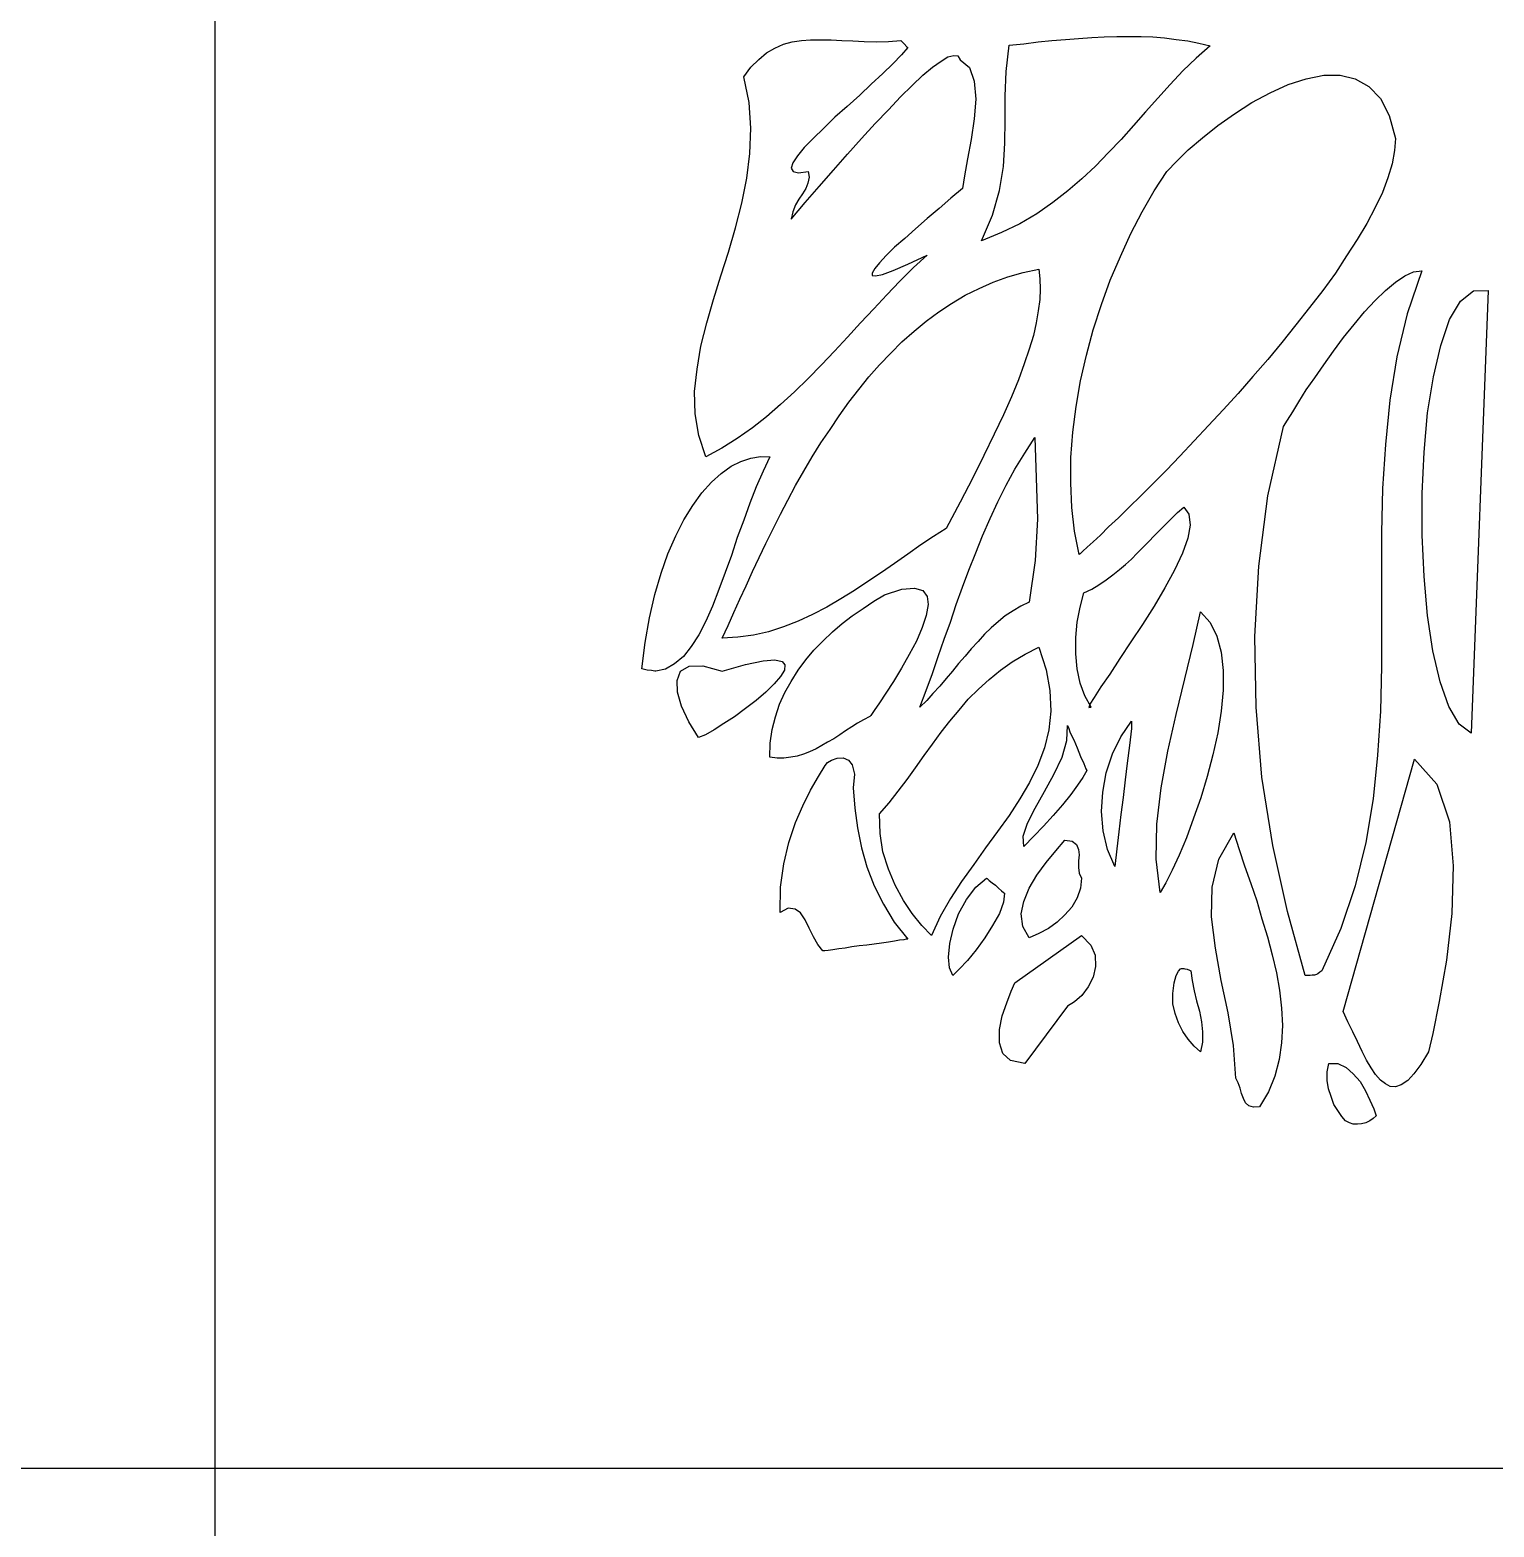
# Model space of a CAD drawing. Header units: millimetres. Extents: x -4017 to 59953, y -688 to 66564.
# Drawn here: x 46100 to 47250, y 11690 to 12865 of the extents above; entities that cross this region are included whole.
import ezdxf

# ---------------------------------------------------------------- set-up
doc = ezdxf.new("R2010")
doc.units = ezdxf.units.MM
doc.layers.add('www.cad-blocks.net', color=7, linetype='Continuous')

# ---------------------------------------------------------------- blocks, each defined once
blk = doc.blocks.new('A$C516926BB')
for p, q in [((48.7041, 38.5194), (48.7041, 0)), ((0, 2.361), (60.3118, 2.361))]:
    blk.add_line(p, q)
blk = doc.blocks.new('A$C12A9118A')
for p, q in [((0.3076, 0.8553), (0.3141, 0.8591)), ((0.3141, 0.8591), (0.3209, 0.8622)), ((0.3209, 0.8622), (0.3278, 0.8641)), ((0.3278, 0.8641), (0.335, 0.8652)), ((0.335, 0.8652), (0.3423, 0.8656)), ((0.3423, 0.8656), (0.3503, 0.8656)), ((0.3503, 0.8656), (0.3583, 0.8656)), ((0.3583, 0.8656), (0.3667, 0.8652)), ((0.3667, 0.8652), (0.3754, 0.8648)), ((0.3754, 0.8648), (0.3842, 0.8644)), ((0.3842, 0.8644), (0.3937, 0.8641)), ((0.3937, 0.8641), (0.4033, 0.8644)), ((0.4033, 0.8644), (0.4132, 0.8652)), ((0.4132, 0.8652), (0.4139, 0.8644)), ((0.4185, 0.8595), (0.4135, 0.8538)), ((0.4139, 0.8644), (0.4158, 0.8625)), ((0.4158, 0.8625), (0.4177, 0.8602)), ((0.4177, 0.8602), (0.4185, 0.8595)), ((0.4959, 0.8408), (0.4982, 0.8614)), ((0.4982, 0.8614), (0.5096, 0.8625)), ((0.5096, 0.8625), (0.521, 0.8641)), ((0.521, 0.8641), (0.5317, 0.8652)), ((0.5317, 0.8652), (0.5424, 0.866)), ((0.5424, 0.866), (0.5527, 0.8667)), ((0.5527, 0.8667), (0.563, 0.8675)), ((0.563, 0.8675), (0.5729, 0.8679)), ((0.5729, 0.8679), (0.5828, 0.8683)), ((0.5828, 0.8683), (0.5923, 0.8683)), ((0.5923, 0.8683), (0.6018, 0.8683)), ((0.6018, 0.8683), (0.611, 0.8679)), ((0.611, 0.8679), (0.6201, 0.8671)), ((0.6201, 0.8671), (0.6293, 0.866)), ((0.6293, 0.866), (0.6384, 0.8648)), ((0.6384, 0.8648), (0.6472, 0.8629)), ((0.656, 0.861), (0.6449, 0.8511)), ((0.6472, 0.8629), (0.656, 0.861)), ((0.2954, 0.8442), (0.3015, 0.8503)), ((0.3015, 0.8503), (0.3076, 0.8553)), ((0.4067, 0.8469), (0.3991, 0.8393)), ((0.4135, 0.8538), (0.4067, 0.8469)), ((0.4379, 0.8442), (0.4448, 0.8488)), ((0.4448, 0.8488), (0.4501, 0.8522)), ((0.4501, 0.8522), (0.4547, 0.8534)), ((0.4547, 0.8534), (0.4578, 0.853)), ((0.4578, 0.853), (0.4597, 0.85)), ((0.4597, 0.85), (0.4669, 0.8439)), ((0.6449, 0.8511), (0.6346, 0.8412)), ((0.2897, 0.8366), (0.2954, 0.8442)), ((0.2939, 0.8164), (0.2897, 0.8366)), ((0.3991, 0.8393), (0.3899, 0.8309)), ((0.4219, 0.8298), (0.4303, 0.8378)), ((0.4303, 0.8378), (0.4379, 0.8442)), ((0.4669, 0.8439), (0.4707, 0.8332)), ((0.4951, 0.8214), (0.4959, 0.8408)), ((0.6346, 0.8412), (0.6247, 0.8305)), ((0.7173, 0.8305), (0.7314, 0.8351)), ((0.7314, 0.8351), (0.7452, 0.8378)), ((0.7452, 0.8378), (0.7581, 0.8378)), ((0.7581, 0.8378), (0.7699, 0.8351)), ((0.7699, 0.8351), (0.7806, 0.829)), ((0.3899, 0.8309), (0.3808, 0.8221)), ((0.4128, 0.821), (0.4219, 0.8298)), ((0.4707, 0.8332), (0.4719, 0.8191)), ((0.6247, 0.8305), (0.6148, 0.8199)), ((0.6887, 0.8164), (0.7032, 0.824)), ((0.7032, 0.824), (0.7173, 0.8305)), ((0.7806, 0.829), (0.7898, 0.8195)), ((0.2954, 0.7962), (0.2939, 0.8164)), ((0.3709, 0.8134), (0.3613, 0.805)), ((0.3808, 0.8221), (0.3709, 0.8134)), ((0.4033, 0.8107), (0.4128, 0.821)), ((0.4719, 0.8191), (0.4707, 0.8035)), ((0.4951, 0.8027), (0.4951, 0.8214)), ((0.6148, 0.8199), (0.6053, 0.8092)), ((0.675, 0.8076), (0.6887, 0.8164)), ((0.7898, 0.8195), (0.7966, 0.8061)), ((0.3613, 0.805), (0.3526, 0.7962)), ((0.3823, 0.7882), (0.393, 0.8)), ((0.393, 0.8), (0.4033, 0.8107)), ((0.4707, 0.8035), (0.4684, 0.7875)), ((0.4947, 0.7844), (0.4951, 0.8027)), ((0.6053, 0.8092), (0.5957, 0.7985)), ((0.6621, 0.7985), (0.675, 0.8076)), ((0.7966, 0.8061), (0.8016, 0.7882)), ((0.2946, 0.7764), (0.2954, 0.7962)), ((0.3442, 0.7882), (0.3373, 0.781)), ((0.3526, 0.7962), (0.3442, 0.7882)), ((0.3712, 0.776), (0.3823, 0.7882)), ((0.4684, 0.7875), (0.4654, 0.7722)), ((0.5862, 0.7875), (0.5763, 0.7772)), ((0.5957, 0.7985), (0.5862, 0.7875)), ((0.6388, 0.7794), (0.6499, 0.7886)), ((0.6499, 0.7886), (0.6621, 0.7985)), ((0.8016, 0.7882), (0.8008, 0.7787)), ((0.2923, 0.757), (0.2946, 0.7764)), ((0.3373, 0.781), (0.332, 0.7745)), ((0.3602, 0.7634), (0.3712, 0.776)), ((0.4936, 0.7661), (0.4947, 0.7844)), ((0.5763, 0.7772), (0.566, 0.7665)), ((0.6297, 0.7703), (0.6388, 0.7794)), ((0.8008, 0.7787), (0.7989, 0.7684)), ((0.3282, 0.7692), (0.327, 0.765)), ((0.327, 0.765), (0.3285, 0.7623)), ((0.332, 0.7745), (0.3282, 0.7692)), ((0.4654, 0.7722), (0.4631, 0.7589)), ((0.4905, 0.7474), (0.4936, 0.7661)), ((0.566, 0.7665), (0.5553, 0.7566)), ((0.622, 0.7623), (0.6297, 0.7703)), ((0.7989, 0.7684), (0.7955, 0.7573)), ((0.2882, 0.7375), (0.2923, 0.757)), ((0.3285, 0.7623), (0.3327, 0.7611)), ((0.3327, 0.7611), (0.3404, 0.7623)), ((0.34, 0.7531), (0.3385, 0.7489)), ((0.3411, 0.7577), (0.34, 0.7531)), ((0.3404, 0.7623), (0.3411, 0.7577)), ((0.3491, 0.7505), (0.3602, 0.7634)), ((0.4631, 0.7589), (0.4616, 0.7489)), ((0.5553, 0.7566), (0.5443, 0.747)), ((0.6121, 0.747), (0.622, 0.7623)), ((0.7955, 0.7573), (0.7913, 0.7459)), ((0.3331, 0.7406), (0.3304, 0.736)), ((0.3358, 0.7448), (0.3331, 0.7406)), ((0.3385, 0.7489), (0.3358, 0.7448)), ((0.3381, 0.7379), (0.3491, 0.7505)), ((0.4524, 0.7413), (0.4433, 0.7333)), ((0.4616, 0.7489), (0.4524, 0.7413)), ((0.4852, 0.728), (0.4905, 0.7474)), ((0.5443, 0.747), (0.5325, 0.7379)), ((0.6026, 0.7307), (0.6121, 0.747)), ((0.7913, 0.7459), (0.7856, 0.7341)), ((0.2832, 0.7181), (0.2882, 0.7375)), ((0.327, 0.7249), (0.3381, 0.7379)), ((0.3282, 0.7307), (0.327, 0.7249)), ((0.3304, 0.736), (0.3282, 0.7307)), ((0.4433, 0.7333), (0.4338, 0.7253)), ((0.5199, 0.7291), (0.5066, 0.7211)), ((0.5325, 0.7379), (0.5199, 0.7291)), ((0.5938, 0.7135), (0.6026, 0.7307)), ((0.7856, 0.7341), (0.7791, 0.7215)), ((0.2779, 0.699), (0.2832, 0.7181)), ((0.4246, 0.7173), (0.4162, 0.7097)), ((0.4338, 0.7253), (0.4246, 0.7173)), ((0.4764, 0.7078), (0.4852, 0.728)), ((0.5066, 0.7211), (0.4921, 0.7143)), ((0.7791, 0.7215), (0.7715, 0.7089)), ((0.4162, 0.7097), (0.4082, 0.7028)), ((0.4921, 0.7143), (0.4764, 0.7078)), ((0.5855, 0.6956), (0.5938, 0.7135)), ((0.7715, 0.7089), (0.7631, 0.696)), ((0.2718, 0.6804), (0.2779, 0.699)), ((0.4017, 0.6964), (0.3964, 0.6906)), ((0.4082, 0.7028), (0.4017, 0.6964)), ((0.4185, 0.6895), (0.4338, 0.6967)), ((0.4338, 0.6967), (0.4231, 0.6868)), ((0.5774, 0.6769), (0.5855, 0.6956)), ((0.7631, 0.696), (0.7543, 0.6826)), ((0.3926, 0.6861), (0.3907, 0.6826)), ((0.3907, 0.6826), (0.3907, 0.6807)), ((0.3964, 0.6906), (0.3926, 0.6861)), ((0.3987, 0.6815), (0.4071, 0.6845)), ((0.4071, 0.6845), (0.4185, 0.6895)), ((0.4231, 0.6868), (0.4124, 0.6762)), ((0.497, 0.6796), (0.5092, 0.683)), ((0.5092, 0.683), (0.5214, 0.6857)), ((0.5214, 0.6857), (0.5222, 0.6781)), ((0.7543, 0.6826), (0.7444, 0.6689)), ((0.8088, 0.6804), (0.8157, 0.6834)), ((0.8221, 0.6842), (0.8107, 0.6506)), ((0.8157, 0.6834), (0.8221, 0.6842)), ((0.266, 0.6617), (0.2718, 0.6804)), ((0.3907, 0.6807), (0.3933, 0.6804)), ((0.3933, 0.6804), (0.3987, 0.6815)), ((0.4124, 0.6762), (0.4021, 0.6655)), ((0.4635, 0.6651), (0.4745, 0.6704)), ((0.4745, 0.6704), (0.4856, 0.6754)), ((0.4856, 0.6754), (0.497, 0.6796)), ((0.5222, 0.6781), (0.5226, 0.67)), ((0.5226, 0.67), (0.5222, 0.6617)), ((0.5706, 0.6579), (0.5774, 0.6769)), ((0.7936, 0.6689), (0.8016, 0.6754)), ((0.8016, 0.6754), (0.8088, 0.6804)), ((0.2607, 0.6434), (0.266, 0.6617)), ((0.4021, 0.6655), (0.3918, 0.6544)), ((0.4429, 0.6521), (0.4528, 0.6586)), ((0.4528, 0.6586), (0.4635, 0.6651)), ((0.5222, 0.6617), (0.521, 0.6529)), ((0.7444, 0.6689), (0.7341, 0.6556)), ((0.7772, 0.6521), (0.7856, 0.6609)), ((0.7856, 0.6609), (0.7936, 0.6689)), ((0.8439, 0.646), (0.8526, 0.6605)), ((0.8526, 0.6605), (0.8629, 0.6685)), ((0.8744, 0.6689), (0.861, 0.3213)), ((0.8629, 0.6685), (0.8744, 0.6689)), ((0.3918, 0.6544), (0.3815, 0.6434)), ((0.433, 0.6449), (0.4429, 0.6521)), ((0.521, 0.6529), (0.5195, 0.6434)), ((0.5641, 0.638), (0.5706, 0.6579)), ((0.7341, 0.6556), (0.7234, 0.6418)), ((0.7692, 0.6422), (0.7772, 0.6521)), ((0.8107, 0.6506), (0.8027, 0.6167)), ((0.2561, 0.6251), (0.2607, 0.6434)), ((0.3815, 0.6434), (0.3712, 0.6323)), ((0.4139, 0.6285), (0.4235, 0.6369)), ((0.4235, 0.6369), (0.433, 0.6449)), ((0.5195, 0.6434), (0.5172, 0.6335)), ((0.5588, 0.6182), (0.5641, 0.638)), ((0.7234, 0.6418), (0.7124, 0.6281)), ((0.7608, 0.6319), (0.7692, 0.6422)), ((0.837, 0.6258), (0.8439, 0.646)), ((0.2531, 0.6072), (0.2561, 0.6251)), ((0.3712, 0.6323), (0.3609, 0.6213)), ((0.4052, 0.6197), (0.4139, 0.6285)), ((0.5138, 0.6228), (0.51, 0.6114)), ((0.5172, 0.6335), (0.5138, 0.6228)), ((0.7124, 0.6281), (0.7013, 0.6148)), ((0.7528, 0.6213), (0.7608, 0.6319)), ((0.8313, 0.6011), (0.837, 0.6258)), ((0.3609, 0.6213), (0.3507, 0.6106)), ((0.3964, 0.6106), (0.4052, 0.6197)), ((0.51, 0.6114), (0.5054, 0.5988)), ((0.5542, 0.598), (0.5588, 0.6182)), ((0.7013, 0.6148), (0.6895, 0.6015)), ((0.7452, 0.6106), (0.7528, 0.6213)), ((0.8027, 0.6167), (0.797, 0.5828)), ((0.2512, 0.5896), (0.2531, 0.6072)), ((0.3404, 0.5999), (0.3297, 0.5893)), ((0.3507, 0.6106), (0.3404, 0.5999)), ((0.38, 0.5912), (0.388, 0.6011)), ((0.388, 0.6011), (0.3964, 0.6106)), ((0.6895, 0.6015), (0.6781, 0.5881)), ((0.7314, 0.5908), (0.7383, 0.6003)), ((0.7383, 0.6003), (0.7452, 0.6106)), ((0.8267, 0.5729), (0.8313, 0.6011)), ((0.2516, 0.5721), (0.2512, 0.5896)), ((0.3297, 0.5893), (0.3186, 0.5793)), ((0.3724, 0.5812), (0.38, 0.5912)), ((0.5054, 0.5988), (0.5001, 0.5854)), ((0.5508, 0.5778), (0.5542, 0.598)), ((0.6781, 0.5881), (0.6663, 0.5751)), ((0.7257, 0.5816), (0.7314, 0.5908)), ((0.3186, 0.5793), (0.3076, 0.5698)), ((0.3648, 0.5706), (0.3724, 0.5812)), ((0.5001, 0.5854), (0.4936, 0.5713)), ((0.5481, 0.5576), (0.5508, 0.5778)), ((0.7208, 0.5736), (0.7257, 0.5816)), ((0.797, 0.5828), (0.7936, 0.5481)), ((0.2546, 0.555), (0.2516, 0.5721)), ((0.3076, 0.5698), (0.2965, 0.561)), ((0.3575, 0.5599), (0.3648, 0.5706)), ((0.4936, 0.5713), (0.4863, 0.5561)), ((0.6663, 0.5751), (0.6548, 0.5629)), ((0.7135, 0.5622), (0.7166, 0.5671)), ((0.7166, 0.5671), (0.7208, 0.5736)), ((0.824, 0.542), (0.8267, 0.5729)), ((0.26, 0.5382), (0.2546, 0.555)), ((0.2847, 0.5527), (0.2725, 0.545)), ((0.2965, 0.561), (0.2847, 0.5527)), ((0.3503, 0.5492), (0.3575, 0.5599)), ((0.4863, 0.5561), (0.4784, 0.5393)), ((0.5104, 0.5412), (0.5184, 0.5534)), ((0.5184, 0.5534), (0.5195, 0.5218)), ((0.5466, 0.5378), (0.5481, 0.5576)), ((0.6548, 0.5629), (0.6434, 0.5508)), ((0.7013, 0.5077), (0.7135, 0.5622)), ((0.2725, 0.545), (0.26, 0.5382)), ((0.3434, 0.5382), (0.3503, 0.5492)), ((0.5027, 0.5286), (0.5104, 0.5412)), ((0.6434, 0.5508), (0.6323, 0.5389)), ((0.7936, 0.5481), (0.7913, 0.5134)), ((0.8225, 0.5096), (0.824, 0.542)), ((0.2721, 0.5252), (0.2798, 0.5309)), ((0.2798, 0.5309), (0.2874, 0.5347)), ((0.2874, 0.5347), (0.2954, 0.5374)), ((0.2954, 0.5374), (0.303, 0.5386)), ((0.303, 0.5386), (0.3103, 0.5382)), ((0.3103, 0.5382), (0.3049, 0.5271)), ((0.3369, 0.5271), (0.3434, 0.5382)), ((0.4784, 0.5393), (0.4696, 0.5218)), ((0.5466, 0.518), (0.5466, 0.5378)), ((0.6323, 0.5389), (0.6217, 0.5279)), ((0.2569, 0.51), (0.2645, 0.5184)), ((0.2645, 0.5184), (0.2721, 0.5252)), ((0.3049, 0.5271), (0.2996, 0.5149)), ((0.3304, 0.5157), (0.3369, 0.5271)), ((0.4696, 0.5218), (0.4597, 0.5027)), ((0.4959, 0.5161), (0.5027, 0.5286)), ((0.5195, 0.5218), (0.5203, 0.4894)), ((0.5473, 0.4985), (0.5466, 0.518)), ((0.6114, 0.5176), (0.6015, 0.5077)), ((0.6217, 0.5279), (0.6114, 0.5176)), ((0.2497, 0.5001), (0.2569, 0.51)), ((0.2996, 0.5149), (0.2946, 0.502)), ((0.3244, 0.5043), (0.3304, 0.5157)), ((0.4894, 0.5031), (0.4959, 0.5161)), ((0.6015, 0.5077), (0.5923, 0.4989)), ((0.6941, 0.4524), (0.7013, 0.5077)), ((0.7913, 0.5134), (0.7905, 0.4787)), ((0.8225, 0.4768), (0.8225, 0.5096)), ((0.2428, 0.489), (0.2497, 0.5001)), ((0.2946, 0.502), (0.2897, 0.4886)), ((0.3186, 0.4932), (0.3244, 0.5043)), ((0.4597, 0.5027), (0.4486, 0.4821)), ((0.4833, 0.4898), (0.4894, 0.5031)), ((0.5496, 0.4799), (0.5473, 0.4985)), ((0.5923, 0.4989), (0.5839, 0.4905)), ((0.6258, 0.4902), (0.6304, 0.4947)), ((0.6304, 0.4947), (0.6354, 0.4989)), ((0.6354, 0.4989), (0.6392, 0.4932)), ((0.2363, 0.4764), (0.2428, 0.489)), ((0.2897, 0.4886), (0.2847, 0.4749)), ((0.3129, 0.4818), (0.3186, 0.4932)), ((0.4486, 0.4821), (0.4387, 0.4757)), ((0.4772, 0.4764), (0.4833, 0.4898)), ((0.5203, 0.4894), (0.5187, 0.457)), ((0.5763, 0.4833), (0.5698, 0.4768)), ((0.5839, 0.4905), (0.5763, 0.4833)), ((0.6167, 0.481), (0.6213, 0.4856)), ((0.6213, 0.4856), (0.6258, 0.4902)), ((0.6403, 0.4848), (0.6384, 0.4745)), ((0.6392, 0.4932), (0.6403, 0.4848)), ((0.2302, 0.4623), (0.2363, 0.4764)), ((0.2847, 0.4749), (0.2801, 0.4608)), ((0.3019, 0.4593), (0.3072, 0.4703)), ((0.3072, 0.4703), (0.3129, 0.4818)), ((0.4387, 0.4757), (0.4288, 0.4692)), ((0.4719, 0.4631), (0.4772, 0.4764)), ((0.5531, 0.4616), (0.5496, 0.4799)), ((0.5641, 0.4715), (0.5595, 0.4673)), ((0.5698, 0.4768), (0.5641, 0.4715)), ((0.6034, 0.4673), (0.6079, 0.4719)), ((0.6079, 0.4719), (0.6121, 0.4764)), ((0.6121, 0.4764), (0.6167, 0.481)), ((0.6384, 0.4745), (0.6342, 0.4627)), ((0.7905, 0.4787), (0.7905, 0.4437)), ((0.824, 0.4444), (0.8225, 0.4768)), ((0.2249, 0.4471), (0.2302, 0.4623)), ((0.2801, 0.4608), (0.2752, 0.4475)), ((0.2965, 0.4482), (0.3019, 0.4593)), ((0.4185, 0.462), (0.4082, 0.4547)), ((0.4288, 0.4692), (0.4185, 0.462)), ((0.4665, 0.4494), (0.4719, 0.4631)), ((0.5538, 0.4623), (0.5531, 0.4616)), ((0.5561, 0.4642), (0.5538, 0.4623)), ((0.5595, 0.4673), (0.5561, 0.4642)), ((0.5942, 0.4581), (0.5988, 0.4627)), ((0.5988, 0.4627), (0.6034, 0.4673)), ((0.6342, 0.4627), (0.6281, 0.4494)), ((0.2199, 0.4303), (0.2249, 0.4471)), ((0.2752, 0.4475), (0.2702, 0.4341)), ((0.2916, 0.4372), (0.2965, 0.4482)), ((0.3979, 0.4475), (0.3873, 0.4406)), ((0.4082, 0.4547), (0.3979, 0.4475)), ((0.4616, 0.436), (0.4665, 0.4494)), ((0.5187, 0.457), (0.5138, 0.4242)), ((0.5797, 0.4456), (0.5847, 0.4498)), ((0.5847, 0.4498), (0.5896, 0.4539)), ((0.5896, 0.4539), (0.5942, 0.4581)), ((0.6281, 0.4494), (0.6205, 0.4356)), ((0.691, 0.3972), (0.6941, 0.4524)), ((0.2866, 0.4265), (0.2916, 0.4372)), ((0.3873, 0.4406), (0.3766, 0.4334)), ((0.4139, 0.4345), (0.4238, 0.4353)), ((0.4238, 0.4353), (0.4303, 0.4334)), ((0.4566, 0.4223), (0.4616, 0.436)), ((0.563, 0.4345), (0.5687, 0.4379)), ((0.5687, 0.4379), (0.5744, 0.4417)), ((0.5744, 0.4417), (0.5797, 0.4456)), ((0.6205, 0.4356), (0.6121, 0.4212)), ((0.7905, 0.4437), (0.7905, 0.409)), ((0.8267, 0.4139), (0.824, 0.4444)), ((0.2157, 0.412), (0.2199, 0.4303)), ((0.2702, 0.4341), (0.2653, 0.4212)), ((0.282, 0.4162), (0.2866, 0.4265)), ((0.3659, 0.4269), (0.3549, 0.4204)), ((0.3766, 0.4334), (0.3659, 0.4269)), ((0.3834, 0.4193), (0.3918, 0.425)), ((0.3918, 0.425), (0.4002, 0.4299)), ((0.4002, 0.4299), (0.4139, 0.4345)), ((0.4303, 0.4334), (0.4338, 0.4288)), ((0.4338, 0.4288), (0.4345, 0.4223)), ((0.5138, 0.4242), (0.5073, 0.4212)), ((0.5538, 0.4204), (0.5569, 0.4315)), ((0.5569, 0.4315), (0.563, 0.4345)), ((0.2123, 0.3926), (0.2157, 0.412)), ((0.2653, 0.4212), (0.26, 0.4093)), ((0.2775, 0.4059), (0.282, 0.4162)), ((0.3438, 0.4147), (0.3324, 0.4093)), ((0.3549, 0.4204), (0.3438, 0.4147)), ((0.3671, 0.4074), (0.375, 0.4135)), ((0.375, 0.4135), (0.3834, 0.4193)), ((0.433, 0.4139), (0.4299, 0.4044)), ((0.4345, 0.4223), (0.433, 0.4139)), ((0.452, 0.4086), (0.4566, 0.4223)), ((0.4951, 0.4135), (0.4898, 0.409)), ((0.5012, 0.4174), (0.4951, 0.4135)), ((0.5073, 0.4212), (0.5012, 0.4174)), ((0.5515, 0.4086), (0.5538, 0.4204)), ((0.6121, 0.4212), (0.603, 0.4067)), ((0.6426, 0.391), (0.6483, 0.4166)), ((0.6483, 0.4166), (0.656, 0.4082)), ((0.8309, 0.3861), (0.8267, 0.4139)), ((0.26, 0.4093), (0.2546, 0.3987)), ((0.2729, 0.396), (0.2775, 0.4059)), ((0.3091, 0.401), (0.2973, 0.3983)), ((0.3209, 0.4048), (0.3091, 0.401)), ((0.3324, 0.4093), (0.3209, 0.4048)), ((0.3518, 0.3937), (0.3594, 0.401)), ((0.3594, 0.401), (0.3671, 0.4074)), ((0.4299, 0.4044), (0.4254, 0.3937)), ((0.4471, 0.3952), (0.452, 0.4086)), ((0.4841, 0.404), (0.4787, 0.3991)), ((0.4898, 0.409), (0.4841, 0.404)), ((0.5504, 0.3964), (0.5515, 0.4086)), ((0.603, 0.4067), (0.5938, 0.393)), ((0.656, 0.4082), (0.6613, 0.3975)), ((0.7905, 0.409), (0.7905, 0.3739)), ((0.2096, 0.372), (0.2123, 0.3926)), ((0.2485, 0.3895), (0.2424, 0.3815)), ((0.2546, 0.3987), (0.2485, 0.3895)), ((0.2851, 0.3968), (0.2729, 0.396)), ((0.2973, 0.3983), (0.2851, 0.3968)), ((0.3449, 0.3865), (0.3518, 0.3937)), ((0.4254, 0.3937), (0.4196, 0.3831)), ((0.4425, 0.3815), (0.4471, 0.3952)), ((0.4738, 0.3933), (0.4684, 0.3876)), ((0.4787, 0.3991), (0.4738, 0.3933)), ((0.5107, 0.3834), (0.5214, 0.3888)), ((0.5214, 0.3888), (0.5271, 0.3712)), ((0.5504, 0.3838), (0.5504, 0.3964)), ((0.5938, 0.393), (0.5851, 0.38)), ((0.6361, 0.364), (0.6426, 0.391)), ((0.6613, 0.3975), (0.6647, 0.385)), ((0.6922, 0.3419), (0.691, 0.3972)), ((0.2424, 0.3815), (0.2355, 0.3758)), ((0.2912, 0.3754), (0.3049, 0.3781)), ((0.3049, 0.3781), (0.3141, 0.3789)), ((0.3141, 0.3789), (0.3198, 0.3777)), ((0.3198, 0.3777), (0.3221, 0.375)), ((0.3324, 0.3709), (0.3385, 0.3789)), ((0.3385, 0.3789), (0.3449, 0.3865)), ((0.4196, 0.3831), (0.4135, 0.3724)), ((0.4379, 0.3682), (0.4425, 0.3815)), ((0.4585, 0.3762), (0.4536, 0.3701)), ((0.4635, 0.3819), (0.4585, 0.3762)), ((0.4684, 0.3876), (0.4635, 0.3819)), ((0.4913, 0.3709), (0.5004, 0.3773)), ((0.5004, 0.3773), (0.5107, 0.3834)), ((0.5515, 0.372), (0.5504, 0.3838)), ((0.5851, 0.38), (0.5771, 0.3678)), ((0.6647, 0.385), (0.6663, 0.3705)), ((0.8366, 0.3617), (0.8309, 0.3861)), ((0.2138, 0.3709), (0.2096, 0.372)), ((0.2173, 0.3705), (0.2138, 0.3709)), ((0.2199, 0.3701), (0.2173, 0.3705)), ((0.2207, 0.3701), (0.2199, 0.3701)), ((0.2283, 0.3716), (0.2207, 0.3701)), ((0.2355, 0.3758), (0.2283, 0.3716)), ((0.2374, 0.3628), (0.2401, 0.3701)), ((0.2401, 0.3701), (0.247, 0.3739)), ((0.247, 0.3739), (0.2577, 0.3743)), ((0.2577, 0.3743), (0.2729, 0.3701)), ((0.2729, 0.3701), (0.2912, 0.3754)), ((0.3186, 0.3659), (0.3137, 0.3602)), ((0.3217, 0.3709), (0.3186, 0.3659)), ((0.3221, 0.375), (0.3217, 0.3709)), ((0.327, 0.3621), (0.3324, 0.3709)), ((0.4135, 0.3724), (0.4074, 0.3621)), ((0.433, 0.3548), (0.4379, 0.3682)), ((0.4486, 0.3644), (0.4437, 0.3583)), ((0.4536, 0.3701), (0.4486, 0.3644)), ((0.4825, 0.3636), (0.4913, 0.3709)), ((0.5271, 0.3712), (0.5302, 0.3548)), ((0.5538, 0.3606), (0.5515, 0.372)), ((0.5771, 0.3678), (0.5702, 0.3579)), ((0.6663, 0.3705), (0.6663, 0.3552)), ((0.7905, 0.3739), (0.7898, 0.3388)), ((0.2378, 0.3537), (0.2374, 0.3628)), ((0.2409, 0.3426), (0.2378, 0.3537)), ((0.3072, 0.3537), (0.2996, 0.3472)), ((0.3137, 0.3602), (0.3072, 0.3537)), ((0.3179, 0.3442), (0.3221, 0.3533)), ((0.3221, 0.3533), (0.327, 0.3621)), ((0.4014, 0.3529), (0.3964, 0.3453)), ((0.4074, 0.3621), (0.4014, 0.3529)), ((0.428, 0.3419), (0.433, 0.3548)), ((0.4383, 0.3526), (0.4334, 0.3472)), ((0.4437, 0.3583), (0.4383, 0.3526)), ((0.4661, 0.348), (0.4742, 0.356)), ((0.4742, 0.356), (0.4825, 0.3636)), ((0.5302, 0.3548), (0.5309, 0.3388)), ((0.5576, 0.3507), (0.5538, 0.3606)), ((0.5702, 0.3579), (0.5649, 0.3495)), ((0.6293, 0.3362), (0.6361, 0.364)), ((0.6663, 0.3552), (0.6647, 0.3388)), ((0.8435, 0.3423), (0.8366, 0.3617)), ((0.2466, 0.3304), (0.2409, 0.3426)), ((0.2996, 0.3472), (0.2912, 0.3407)), ((0.3148, 0.3343), (0.3179, 0.3442)), ((0.3964, 0.3453), (0.3922, 0.3392)), ((0.4334, 0.3472), (0.428, 0.3419)), ((0.4589, 0.3396), (0.4661, 0.348)), ((0.5626, 0.3419), (0.5576, 0.3507)), ((0.5614, 0.3442), (0.5607, 0.3415)), ((0.5607, 0.3415), (0.5626, 0.3419)), ((0.5649, 0.3495), (0.5614, 0.3442)), ((0.6967, 0.287), (0.6922, 0.3419)), ((0.8515, 0.3285), (0.8435, 0.3423)), ((0.2542, 0.3179), (0.2466, 0.3304)), ((0.2824, 0.3343), (0.2741, 0.3289)), ((0.2912, 0.3407), (0.2824, 0.3343)), ((0.3122, 0.3244), (0.3148, 0.3343)), ((0.3792, 0.3293), (0.3747, 0.3263)), ((0.3838, 0.332), (0.3792, 0.3293)), ((0.3888, 0.3346), (0.3838, 0.332)), ((0.3895, 0.3354), (0.3888, 0.3346)), ((0.3922, 0.3392), (0.3895, 0.3354)), ((0.4448, 0.3221), (0.4517, 0.3308)), ((0.4517, 0.3308), (0.4589, 0.3396)), ((0.5309, 0.3388), (0.5294, 0.324)), ((0.5858, 0.3186), (0.5942, 0.3308)), ((0.5942, 0.3308), (0.5942, 0.3301)), ((0.5942, 0.3301), (0.5942, 0.3282)), ((0.6228, 0.3072), (0.6293, 0.3362)), ((0.6647, 0.3388), (0.6621, 0.3217)), ((0.7898, 0.3388), (0.7875, 0.3042)), ((0.2596, 0.3202), (0.2542, 0.3179)), ((0.2664, 0.324), (0.2596, 0.3202)), ((0.2741, 0.3289), (0.2664, 0.324)), ((0.3106, 0.3137), (0.3122, 0.3244)), ((0.3651, 0.3202), (0.3606, 0.3171)), ((0.3697, 0.3232), (0.3651, 0.3202)), ((0.3747, 0.3263), (0.3697, 0.3232)), ((0.4379, 0.3129), (0.4448, 0.3221)), ((0.5294, 0.324), (0.526, 0.3099)), ((0.5435, 0.3156), (0.5439, 0.3274)), ((0.5439, 0.3274), (0.5447, 0.3259)), ((0.5447, 0.3259), (0.5462, 0.3217)), ((0.5462, 0.3217), (0.5489, 0.3163)), ((0.5793, 0.3053), (0.5858, 0.3186)), ((0.5942, 0.3251), (0.5927, 0.3118)), ((0.5942, 0.3282), (0.5942, 0.3259)), ((0.5942, 0.3259), (0.5942, 0.3251)), ((0.6621, 0.3217), (0.6582, 0.3045)), ((0.861, 0.3213), (0.8515, 0.3285)), ((0.3103, 0.3026), (0.3106, 0.3137)), ((0.3415, 0.3068), (0.3366, 0.3049)), ((0.3465, 0.3091), (0.3415, 0.3068)), ((0.351, 0.3118), (0.3465, 0.3091)), ((0.3556, 0.3144), (0.351, 0.3118)), ((0.3606, 0.3171), (0.3556, 0.3144)), ((0.4315, 0.3038), (0.4379, 0.3129)), ((0.526, 0.3099), (0.5207, 0.2961)), ((0.5397, 0.3026), (0.5435, 0.3156)), ((0.5489, 0.3163), (0.5515, 0.3099)), ((0.5515, 0.3099), (0.5542, 0.303)), ((0.5927, 0.3118), (0.5908, 0.298)), ((0.6175, 0.2786), (0.6228, 0.3072)), ((0.316, 0.3019), (0.3103, 0.3026)), ((0.3213, 0.3019), (0.316, 0.3019)), ((0.3266, 0.3026), (0.3213, 0.3019)), ((0.3316, 0.3034), (0.3266, 0.3026)), ((0.3366, 0.3049), (0.3316, 0.3034)), ((0.3484, 0.2874), (0.3537, 0.2961)), ((0.3537, 0.2961), (0.3556, 0.2984)), ((0.3556, 0.2984), (0.3587, 0.3003)), ((0.3587, 0.3003), (0.3632, 0.3019)), ((0.3632, 0.3019), (0.3678, 0.3022)), ((0.3678, 0.3022), (0.372, 0.3003)), ((0.372, 0.3003), (0.375, 0.2965)), ((0.375, 0.2965), (0.3766, 0.2893)), ((0.4181, 0.2851), (0.4246, 0.2942)), ((0.4246, 0.2942), (0.4315, 0.3038)), ((0.5207, 0.2961), (0.5142, 0.2828)), ((0.5332, 0.2889), (0.5397, 0.3026)), ((0.5542, 0.303), (0.5569, 0.2977)), ((0.5569, 0.2977), (0.5584, 0.2935)), ((0.5744, 0.2904), (0.5793, 0.3053)), ((0.5908, 0.298), (0.5893, 0.2847)), ((0.6582, 0.3045), (0.6537, 0.2874)), ((0.7604, 0.1029), (0.8164, 0.3011)), ((0.7875, 0.3042), (0.784, 0.2698)), ((0.8164, 0.3011), (0.834, 0.2813)), ((0.3423, 0.2767), (0.3484, 0.2874)), ((0.3766, 0.2893), (0.3758, 0.2786)), ((0.4109, 0.276), (0.4181, 0.2851)), ((0.5142, 0.2828), (0.5066, 0.2698)), ((0.526, 0.2756), (0.5332, 0.2889)), ((0.5561, 0.2866), (0.5519, 0.2805)), ((0.5591, 0.292), (0.5561, 0.2866)), ((0.5584, 0.2935), (0.5591, 0.292)), ((0.5717, 0.2752), (0.5744, 0.2904)), ((0.5893, 0.2847), (0.5877, 0.271)), ((0.6537, 0.2874), (0.6487, 0.2706)), ((0.7051, 0.2333), (0.6967, 0.287)), ((0.3362, 0.2645), (0.3423, 0.2767)), ((0.3758, 0.2786), (0.377, 0.2626)), ((0.404, 0.2668), (0.4109, 0.276)), ((0.5187, 0.2626), (0.526, 0.2756)), ((0.5466, 0.2733), (0.5401, 0.2653)), ((0.5519, 0.2805), (0.5466, 0.2733)), ((0.5706, 0.2599), (0.5717, 0.2752)), ((0.5877, 0.271), (0.5858, 0.2577)), ((0.614, 0.25), (0.6175, 0.2786)), ((0.6487, 0.2706), (0.643, 0.2546)), ((0.834, 0.2813), (0.8439, 0.2519)), ((0.3304, 0.2512), (0.3362, 0.2645)), ((0.377, 0.2626), (0.3792, 0.247)), ((0.3964, 0.258), (0.404, 0.2668)), ((0.5066, 0.2698), (0.4982, 0.2569)), ((0.5126, 0.2508), (0.5187, 0.2626)), ((0.5401, 0.2653), (0.5328, 0.2569)), ((0.5721, 0.2447), (0.5706, 0.2599)), ((0.784, 0.2698), (0.7783, 0.2355)), ((0.3251, 0.2355), (0.3304, 0.2512)), ((0.3792, 0.247), (0.3823, 0.2314)), ((0.3968, 0.2428), (0.3964, 0.258)), ((0.4982, 0.2569), (0.489, 0.2443)), ((0.5092, 0.2405), (0.5126, 0.2508)), ((0.5252, 0.2485), (0.5176, 0.2405)), ((0.5328, 0.2569), (0.5252, 0.2485)), ((0.5858, 0.2577), (0.5843, 0.2439)), ((0.6137, 0.2226), (0.614, 0.25)), ((0.643, 0.2546), (0.6373, 0.2394)), ((0.8439, 0.2519), (0.8469, 0.2172)), ((0.3213, 0.2188), (0.3251, 0.2355)), ((0.3991, 0.2283), (0.3968, 0.2428)), ((0.489, 0.2443), (0.4795, 0.2314)), ((0.5096, 0.2325), (0.5092, 0.2405)), ((0.5176, 0.2405), (0.5096, 0.2325)), ((0.5347, 0.2291), (0.542, 0.2374)), ((0.542, 0.2374), (0.5477, 0.2367)), ((0.5477, 0.2367), (0.5511, 0.234)), ((0.5755, 0.2302), (0.5721, 0.2447)), ((0.5843, 0.2439), (0.5828, 0.2306)), ((0.6373, 0.2394), (0.6316, 0.2256)), ((0.6628, 0.2226), (0.6746, 0.2432)), ((0.6746, 0.2432), (0.6788, 0.2302)), ((0.7783, 0.2355), (0.7699, 0.2016)), ((0.3823, 0.2314), (0.3865, 0.2165)), ((0.4033, 0.2146), (0.3991, 0.2283)), ((0.4795, 0.2314), (0.4703, 0.2184)), ((0.5271, 0.2199), (0.5347, 0.2291)), ((0.5511, 0.234), (0.5527, 0.2302)), ((0.5527, 0.2302), (0.5531, 0.226)), ((0.5531, 0.226), (0.5527, 0.2211)), ((0.5812, 0.2169), (0.5755, 0.2302)), ((0.5828, 0.2306), (0.5812, 0.2169)), ((0.6316, 0.2256), (0.6262, 0.2138)), ((0.6788, 0.2302), (0.683, 0.2172)), ((0.7166, 0.1814), (0.7051, 0.2333)), ((0.3186, 0.2005), (0.3213, 0.2188)), ((0.3865, 0.2165), (0.3922, 0.2016)), ((0.4086, 0.202), (0.4033, 0.2146)), ((0.4703, 0.2184), (0.4608, 0.205)), ((0.5199, 0.21), (0.5271, 0.2199)), ((0.5527, 0.2211), (0.5527, 0.2161)), ((0.5527, 0.2161), (0.5531, 0.2115)), ((0.5531, 0.2115), (0.555, 0.2077)), ((0.6167, 0.1963), (0.6137, 0.2226)), ((0.6262, 0.2138), (0.6213, 0.2039)), ((0.6575, 0.2005), (0.6628, 0.2226)), ((0.683, 0.2172), (0.688, 0.2035)), ((0.8469, 0.2172), (0.8458, 0.1799)), ((0.3183, 0.1807), (0.3186, 0.2005)), ((0.3922, 0.2016), (0.3995, 0.1871)), ((0.4151, 0.1902), (0.4086, 0.202)), ((0.4608, 0.205), (0.452, 0.1917)), ((0.4646, 0.1909), (0.4719, 0.2005)), ((0.4719, 0.2005), (0.4803, 0.2077)), ((0.4803, 0.2077), (0.481, 0.2073)), ((0.481, 0.2073), (0.4825, 0.2058)), ((0.4825, 0.2058), (0.4848, 0.2039)), ((0.4848, 0.2039), (0.4875, 0.202)), ((0.4875, 0.202), (0.4898, 0.1997)), ((0.5138, 0.1997), (0.5199, 0.21)), ((0.555, 0.2077), (0.5542, 0.1997)), ((0.6213, 0.2039), (0.6167, 0.1963)), ((0.6571, 0.1772), (0.6575, 0.2005)), ((0.688, 0.2035), (0.6926, 0.1898)), ((0.7699, 0.2016), (0.7585, 0.1681)), ((0.4219, 0.1799), (0.4151, 0.1902)), ((0.452, 0.1917), (0.444, 0.1776)), ((0.4585, 0.1795), (0.4646, 0.1909)), ((0.4898, 0.1997), (0.4921, 0.1978)), ((0.4936, 0.1887), (0.4905, 0.1799)), ((0.4921, 0.1978), (0.4936, 0.1963)), ((0.4936, 0.1963), (0.4944, 0.1959)), ((0.4944, 0.1959), (0.4936, 0.1887)), ((0.5077, 0.1795), (0.5096, 0.1894)), ((0.5096, 0.1894), (0.5138, 0.1997)), ((0.5515, 0.1921), (0.5473, 0.1849)), ((0.5542, 0.1997), (0.5515, 0.1921)), ((0.6926, 0.1898), (0.6967, 0.1757)), ((0.3247, 0.1841), (0.3183, 0.1807)), ((0.3301, 0.1833), (0.3247, 0.1841)), ((0.3343, 0.1803), (0.3301, 0.1833)), ((0.3381, 0.1749), (0.3343, 0.1803)), ((0.3995, 0.1871), (0.4078, 0.173)), ((0.4296, 0.1704), (0.4219, 0.1799)), ((0.444, 0.1776), (0.4372, 0.1627)), ((0.4543, 0.1677), (0.4585, 0.1795)), ((0.4905, 0.1799), (0.4852, 0.1704)), ((0.5088, 0.1696), (0.5077, 0.1795)), ((0.542, 0.1788), (0.5359, 0.173)), ((0.5473, 0.1849), (0.542, 0.1788)), ((0.6602, 0.1528), (0.6571, 0.1772)), ((0.7307, 0.1311), (0.7166, 0.1814)), ((0.8458, 0.1799), (0.8416, 0.1433)), ((0.3411, 0.1685), (0.3381, 0.1749)), ((0.3446, 0.1616), (0.3411, 0.1685)), ((0.4078, 0.173), (0.4185, 0.1597)), ((0.4372, 0.1627), (0.4296, 0.1704)), ((0.4517, 0.1563), (0.4543, 0.1677)), ((0.4852, 0.1704), (0.4791, 0.1608)), ((0.5138, 0.1608), (0.5088, 0.1696)), ((0.529, 0.1681), (0.5214, 0.1643)), ((0.5359, 0.173), (0.529, 0.1681)), ((0.6967, 0.1757), (0.7009, 0.1616)), ((0.7585, 0.1681), (0.7436, 0.1349)), ((0.348, 0.1555), (0.3446, 0.1616)), ((0.3518, 0.1506), (0.348, 0.1555)), ((0.3693, 0.1528), (0.3644, 0.1521)), ((0.3747, 0.1536), (0.3693, 0.1528)), ((0.3804, 0.1544), (0.3747, 0.1536)), ((0.3865, 0.1551), (0.3804, 0.1544)), ((0.3922, 0.1559), (0.3865, 0.1551)), ((0.3979, 0.1566), (0.3922, 0.1559)), ((0.4033, 0.1574), (0.3979, 0.1566)), ((0.4082, 0.1582), (0.4033, 0.1574)), ((0.412, 0.1589), (0.4082, 0.1582)), ((0.4155, 0.1593), (0.412, 0.1589)), ((0.4174, 0.1597), (0.4155, 0.1593)), ((0.4185, 0.1597), (0.4174, 0.1597)), ((0.4505, 0.1456), (0.4517, 0.1563)), ((0.4791, 0.1608), (0.4722, 0.1513)), ((0.5027, 0.1254), (0.555, 0.1627)), ((0.5214, 0.1643), (0.5138, 0.1608)), ((0.555, 0.1627), (0.5622, 0.1551)), ((0.5622, 0.1551), (0.5656, 0.1471)), ((0.6647, 0.1273), (0.6602, 0.1528)), ((0.7009, 0.1616), (0.7047, 0.1475)), ((0.3533, 0.1506), (0.3518, 0.1506)), ((0.356, 0.1509), (0.3533, 0.1506)), ((0.3598, 0.1513), (0.356, 0.1509)), ((0.3644, 0.1521), (0.3598, 0.1513)), ((0.4513, 0.1372), (0.4505, 0.1456)), ((0.4654, 0.1429), (0.4589, 0.1361)), ((0.4722, 0.1513), (0.4654, 0.1429)), ((0.5656, 0.1471), (0.566, 0.1384)), ((0.7047, 0.1475), (0.7082, 0.1334)), ((0.8416, 0.1433), (0.8359, 0.1109)), ((0.4539, 0.1311), (0.4513, 0.1372)), ((0.4589, 0.1361), (0.4539, 0.1311)), ((0.5641, 0.13), (0.5603, 0.1223)), ((0.566, 0.1384), (0.5641, 0.13)), ((0.6278, 0.1254), (0.6293, 0.1311)), ((0.6293, 0.1311), (0.6312, 0.1345)), ((0.6312, 0.1345), (0.6327, 0.1364)), ((0.6327, 0.1364), (0.6335, 0.1368)), ((0.6335, 0.1368), (0.6339, 0.1368)), ((0.6339, 0.1368), (0.6346, 0.1368)), ((0.6346, 0.1368), (0.635, 0.1368)), ((0.635, 0.1368), (0.6354, 0.1368)), ((0.6354, 0.1368), (0.6361, 0.1364)), ((0.6361, 0.1364), (0.638, 0.1361)), ((0.638, 0.1361), (0.6399, 0.1353)), ((0.6399, 0.1353), (0.6407, 0.1349)), ((0.6407, 0.1349), (0.6418, 0.1273)), ((0.7082, 0.1334), (0.7105, 0.1197)), ((0.7326, 0.1311), (0.7307, 0.1311)), ((0.7345, 0.1311), (0.7326, 0.1311)), ((0.736, 0.1315), (0.7345, 0.1311)), ((0.7379, 0.1315), (0.736, 0.1315)), ((0.7394, 0.1319), (0.7379, 0.1315)), ((0.7406, 0.1326), (0.7394, 0.1319)), ((0.7421, 0.1338), (0.7406, 0.1326)), ((0.7436, 0.1349), (0.7421, 0.1338)), ((0.4963, 0.1098), (0.4997, 0.1189)), ((0.4997, 0.1189), (0.5027, 0.1254)), ((0.5603, 0.1223), (0.5553, 0.1155)), ((0.6266, 0.117), (0.6278, 0.1254)), ((0.6418, 0.1273), (0.6434, 0.1193)), ((0.6434, 0.1193), (0.6453, 0.1113)), ((0.6701, 0.1018), (0.6647, 0.1273)), ((0.7105, 0.1197), (0.712, 0.1056)), ((0.4928, 0.0995), (0.4963, 0.1098)), ((0.5439, 0.1071), (0.5104, 0.0621)), ((0.5496, 0.1105), (0.5439, 0.1071)), ((0.5553, 0.1155), (0.5496, 0.1105)), ((0.6266, 0.109), (0.6266, 0.117)), ((0.6285, 0.1014), (0.6266, 0.109)), ((0.6453, 0.1113), (0.6476, 0.1033)), ((0.8359, 0.1109), (0.8309, 0.0858)), ((0.4905, 0.0888), (0.4928, 0.0995)), ((0.6312, 0.0941), (0.6285, 0.1014)), ((0.6346, 0.0873), (0.6312, 0.0941)), ((0.6476, 0.1033), (0.6491, 0.0949)), ((0.6491, 0.0949), (0.6499, 0.0869)), ((0.6743, 0.0762), (0.6701, 0.1018)), ((0.712, 0.1056), (0.7128, 0.0919)), ((0.7642, 0.0949), (0.7604, 0.1029)), ((0.768, 0.0869), (0.7642, 0.0949)), ((0.4905, 0.0785), (0.4905, 0.0888)), ((0.6388, 0.0812), (0.6346, 0.0873)), ((0.6499, 0.0869), (0.6499, 0.0789)), ((0.7128, 0.0919), (0.712, 0.0785)), ((0.7718, 0.0793), (0.768, 0.0869)), ((0.8309, 0.0858), (0.8275, 0.0713)), ((0.4932, 0.0701), (0.4905, 0.0785)), ((0.6434, 0.0758), (0.6388, 0.0812)), ((0.6483, 0.0713), (0.6434, 0.0758)), ((0.6499, 0.0789), (0.6483, 0.0713)), ((0.6762, 0.0507), (0.6743, 0.0762)), ((0.712, 0.0785), (0.7101, 0.0652)), ((0.7753, 0.0717), (0.7718, 0.0793)), ((0.7787, 0.0648), (0.7753, 0.0717)), ((0.8275, 0.0713), (0.8214, 0.0614)), ((0.4993, 0.0644), (0.4932, 0.0701)), ((0.5104, 0.0621), (0.4993, 0.0644)), ((0.7101, 0.0652), (0.7067, 0.0522)), ((0.7478, 0.0556), (0.7493, 0.0621)), ((0.7493, 0.0621), (0.7562, 0.0621)), ((0.7562, 0.0621), (0.7627, 0.0591)), ((0.7627, 0.0591), (0.7684, 0.0541)), ((0.7825, 0.0587), (0.7787, 0.0648)), ((0.8214, 0.0614), (0.816, 0.0541)), ((0.6781, 0.0469), (0.6762, 0.0507)), ((0.7067, 0.0522), (0.7017, 0.04)), ((0.7478, 0.0488), (0.7478, 0.0556)), ((0.749, 0.0423), (0.7478, 0.0488)), ((0.7684, 0.0541), (0.7737, 0.048)), ((0.7737, 0.048), (0.7779, 0.0408)), ((0.7859, 0.0534), (0.7825, 0.0587)), ((0.7898, 0.0492), (0.7859, 0.0534)), ((0.7936, 0.0461), (0.7898, 0.0492)), ((0.8111, 0.0488), (0.8061, 0.0453)), ((0.816, 0.0541), (0.8111, 0.0488)), ((0.6796, 0.0427), (0.6781, 0.0469)), ((0.6807, 0.0385), (0.6796, 0.0427)), ((0.6823, 0.0347), (0.6807, 0.0385)), ((0.7017, 0.04), (0.6948, 0.0282)), ((0.7509, 0.0362), (0.749, 0.0423)), ((0.7531, 0.0301), (0.7509, 0.0362)), ((0.7779, 0.0408), (0.7814, 0.0335)), ((0.7974, 0.0442), (0.7936, 0.0461)), ((0.8016, 0.0438), (0.7974, 0.0442)), ((0.8061, 0.0453), (0.8016, 0.0438)), ((0.6838, 0.0312), (0.6823, 0.0347)), ((0.6864, 0.029), (0.6838, 0.0312)), ((0.6899, 0.0278), (0.6864, 0.029)), ((0.6948, 0.0282), (0.6899, 0.0278)), ((0.7562, 0.0252), (0.7531, 0.0301)), ((0.7593, 0.0206), (0.7562, 0.0252)), ((0.7814, 0.0335), (0.7844, 0.0267)), ((0.7844, 0.0267), (0.7863, 0.021)), ((0.7623, 0.0171), (0.7593, 0.0206)), ((0.7653, 0.0156), (0.7623, 0.0171)), ((0.7684, 0.0145), (0.7653, 0.0156)), ((0.7718, 0.0145), (0.7684, 0.0145)), ((0.7749, 0.0149), (0.7718, 0.0145)), ((0.7783, 0.0156), (0.7749, 0.0149)), ((0.7814, 0.0171), (0.7783, 0.0156)), ((0.784, 0.019), (0.7814, 0.0171)), ((0.7863, 0.021), (0.784, 0.019))]:
    blk.add_line(p, q)

msp = doc.modelspace()

# ---------------------------------------------------------------- block references
at = {"xscale": 1000, "yscale": 1000, "zscale": 1000}
msp.add_blockref('A$C12A9118A', (46370.9, 11992), dxfattribs=at)
at = {"layer": 'www.cad-blocks.net', "color": 155, "true_color": 0x546d8e, "xscale": 1000, "yscale": 1000, "zscale": 1000}
msp.add_blockref('A$C516926BB', (-2458.7, 9375.6), dxfattribs=at)

doc.saveas('drawing.dxf')
